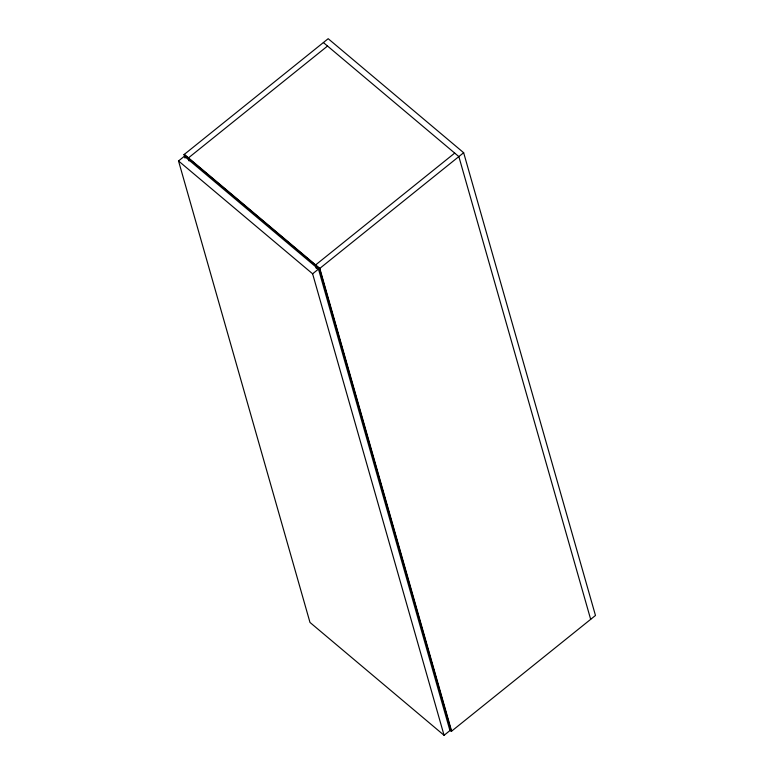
<?xml version="1.0" encoding="UTF-8"?>
<svg xmlns="http://www.w3.org/2000/svg" width="774" height="774" viewBox="0 0 774 774"><rect width="100%" height="100%" fill="white"/><g stroke="black" fill="none" stroke-linecap="round" stroke-linejoin="round"><path stroke-width="1.16" d="M185.054 158.08L184.057 154.587L328.186 38.7L463.655 152.72L595.477 615.475L451.348 731.362L449.694 729.969M178.523 160.953L184.396 156.232L318.482 269.091L449.946 730.579L444.073 735.3L309.987 622.441L178.523 160.953L312.619 273.812L444.073 735.3M327.528 46.053L188.208 158.08L189.02 160.924M454.706 153.097L315.386 265.124L316.382 268.617M312.619 273.812L318.482 269.091M451.348 731.362L319.536 268.617L463.655 152.72M323.387 42.56L458.856 156.59L590.668 619.335M184.328 154.374L319.797 268.404L451.619 731.149M184.057 154.587L319.536 268.617"/></g></svg>
